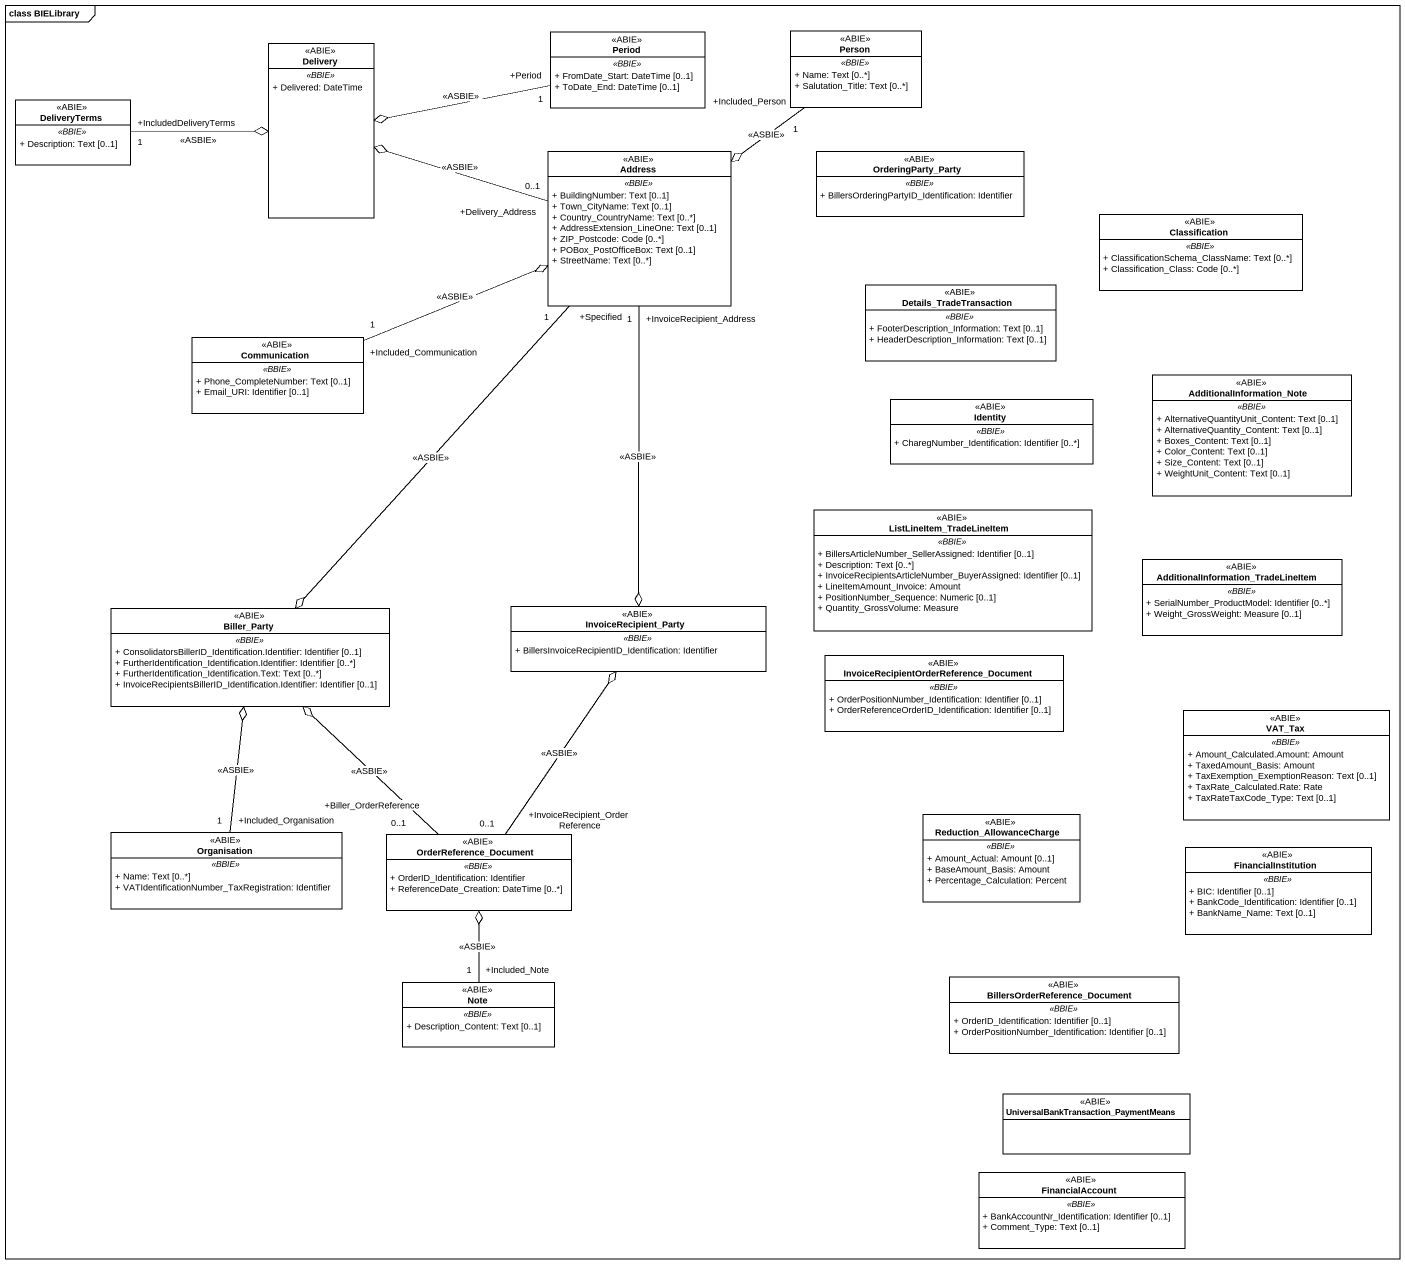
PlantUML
@startuml
mainframe class BIELibrary
hide circle
hide empty members
skinparam classAttributeIconSize 0
class Period <<ABIE>> {
  .. <<BBIE>> ..
  + FromDate_Start: DateTime [0..1]
  + ToDate_End: DateTime [0..1]
}
class "Person" as Person_ <<ABIE>> {
  .. <<BBIE>> ..
  + Name: Text [0..*]
  + Salutation_Title: Text [0..*]
}
class Delivery <<ABIE>> {
  .. <<BBIE>> ..
  + Delivered: DateTime
}
class DeliveryTerms <<ABIE>> {
  .. <<BBIE>> ..
  + Description: Text [0..1]
}
class Address <<ABIE>> {
  .. <<BBIE>> ..
  + BuildingNumber: Text [0..1]
  + Town_CityName: Text [0..1]
  + Country_CountryName: Text [0..*]
  + AddressExtension_LineOne: Text [0..1]
  + ZIP_Postcode: Code [0..*]
  + POBox_PostOfficeBox: Text [0..1]
  + StreetName: Text [0..*]
}
class OrderingParty_Party <<ABIE>> {
  .. <<BBIE>> ..
  + BillersOrderingPartyID_Identification: Identifier
}
class Classification <<ABIE>> {
  .. <<BBIE>> ..
  + ClassificationSchema_ClassName: Text [0..*]
  + Classification_Class: Code [0..*]
}
class Details_TradeTransaction <<ABIE>> {
  .. <<BBIE>> ..
  + FooterDescription_Information: Text [0..1]
  + HeaderDescription_Information: Text [0..1]
}
class Communication <<ABIE>> {
  .. <<BBIE>> ..
  + Phone_CompleteNumber: Text [0..1]
  + Email_URI: Identifier [0..1]
}
class AdditionalInformation_Note <<ABIE>> {
  .. <<BBIE>> ..
  + AlternativeQuantityUnit_Content: Text [0..1]
  + AlternativeQuantity_Content: Text [0..1]
  + Boxes_Content: Text [0..1]
  + Color_Content: Text [0..1]
  + Size_Content: Text [0..1]
  + WeightUnit_Content: Text [0..1]
}
class Identity <<ABIE>> {
  .. <<BBIE>> ..
  + CharegNumber_Identification: Identifier [0..*]
}
class ListLineItem_TradeLineItem <<ABIE>> {
  .. <<BBIE>> ..
  + BillersArticleNumber_SellerAssigned: Identifier [0..1]
  + Description: Text [0..*]
  + InvoiceRecipientsArticleNumber_BuyerAssigned: Identifier [0..1]
  + LineItemAmount_Invoice: Amount
  + PositionNumber_Sequence: Numeric [0..1]
  + Quantity_GrossVolume: Measure
}
class "AdditionalInformation_TradeLineItem" as AdditionalInformation <<ABIE>> {
  .. <<BBIE>> ..
  + SerialNumber_ProductModel: Identifier [0..*]
  + Weight_GrossWeight: Measure [0..1]
}
class Biller_Party <<ABIE>> {
  .. <<BBIE>> ..
  + ConsolidatorsBillerID_Identification.Identifier: Identifier [0..1]
  + FurtherIdentification_Identification.Identifier: Identifier [0..*]
  + FurtherIdentification_Identification.Text: Text [0..*]
  + InvoiceRecipientsBillerID_Identification.Identifier: Identifier [0..1]
}
class InvoiceRecipient_Party <<ABIE>> {
  .. <<BBIE>> ..
  + BillersInvoiceRecipientID_Identification: Identifier
}
class "InvoiceRecipientOrderReference_Document" as InvoiceRecipientOrderReferen <<ABIE>> {
  .. <<BBIE>> ..
  + OrderPositionNumber_Identification: Identifier [0..1]
  + OrderReferenceOrderID_Identification: Identifier [0..1]
}
class VAT_Tax <<ABIE>> {
  .. <<BBIE>> ..
  + Amount_Calculated.Amount: Amount
  + TaxedAmount_Basis: Amount
  + TaxExemption_ExemptionReason: Text [0..1]
  + TaxRate_Calculated.Rate: Rate
  + TaxRateTaxCode_Type: Text [0..1]
}
class Organisation <<ABIE>> {
  .. <<BBIE>> ..
  + Name: Text [0..*]
  + VATIdentificationNumber_TaxRegistration: Identifier
}
class OrderReference_Document <<ABIE>> {
  .. <<BBIE>> ..
  + OrderID_Identification: Identifier
  + ReferenceDate_Creation: DateTime [0..*]
}
class Reduction_AllowanceCharge <<ABIE>> {
  .. <<BBIE>> ..
  + Amount_Actual: Amount [0..1]
  + BaseAmount_Basis: Amount
  + Percentage_Calculation: Percent
}
class FinancialInstitution <<ABIE>> {
  .. <<BBIE>> ..
  + BIC: Identifier [0..1]
  + BankCode_Identification: Identifier [0..1]
  + BankName_Name: Text [0..1]
}
class "Note" as Note_ <<ABIE>> {
  .. <<BBIE>> ..
  + Description_Content: Text [0..1]
}
class "BillersOrderReference_Document" as BillersOrderReference <<ABIE>> {
  .. <<BBIE>> ..
  + OrderID_Identification: Identifier [0..1]
  + OrderPositionNumber_Identification: Identifier [0..1]
}
class "UniversalBankTransaction_PaymentMeans" as UniversalBankTransaction <<ABIE>>
class FinancialAccount <<ABIE>> {
  .. <<BBIE>> ..
  + BankAccountNr_Identification: Identifier [0..1]
  + Comment_Type: Text [0..1]
}
Delivery o-right- "+Period\n1" Period : <<ASBIE>>
Delivery o-left- "+IncludedDeliveryTerms\n1" DeliveryTerms : <<ASBIE>>
Delivery o-right- "+Delivery_Address\n0..1" Address : <<ASBIE>>
Address o-up- "+Included_Person\n1" Person_ : <<ASBIE>>
Address o-left- "+Included_Communication\n1" Communication : <<ASBIE>>
Biller_Party o-up- "+Specified\n1" Address : <<ASBIE>>
Biller_Party o-- "+Included_Organisation\n1" Organisation : <<ASBIE>>
Biller_Party o-- "+Biller_OrderReference\n0..1" OrderReference_Document : <<ASBIE>>
InvoiceRecipient_Party o-up- "+InvoiceRecipient_Address\n1" Address : <<ASBIE>>
InvoiceRecipient_Party o-- "+InvoiceRecipient_OrderReference\n0..1" OrderReference_Document : <<ASBIE>>
OrderReference_Document o-- "+Included_Note\n1" Note_ : <<ASBIE>>
@enduml
